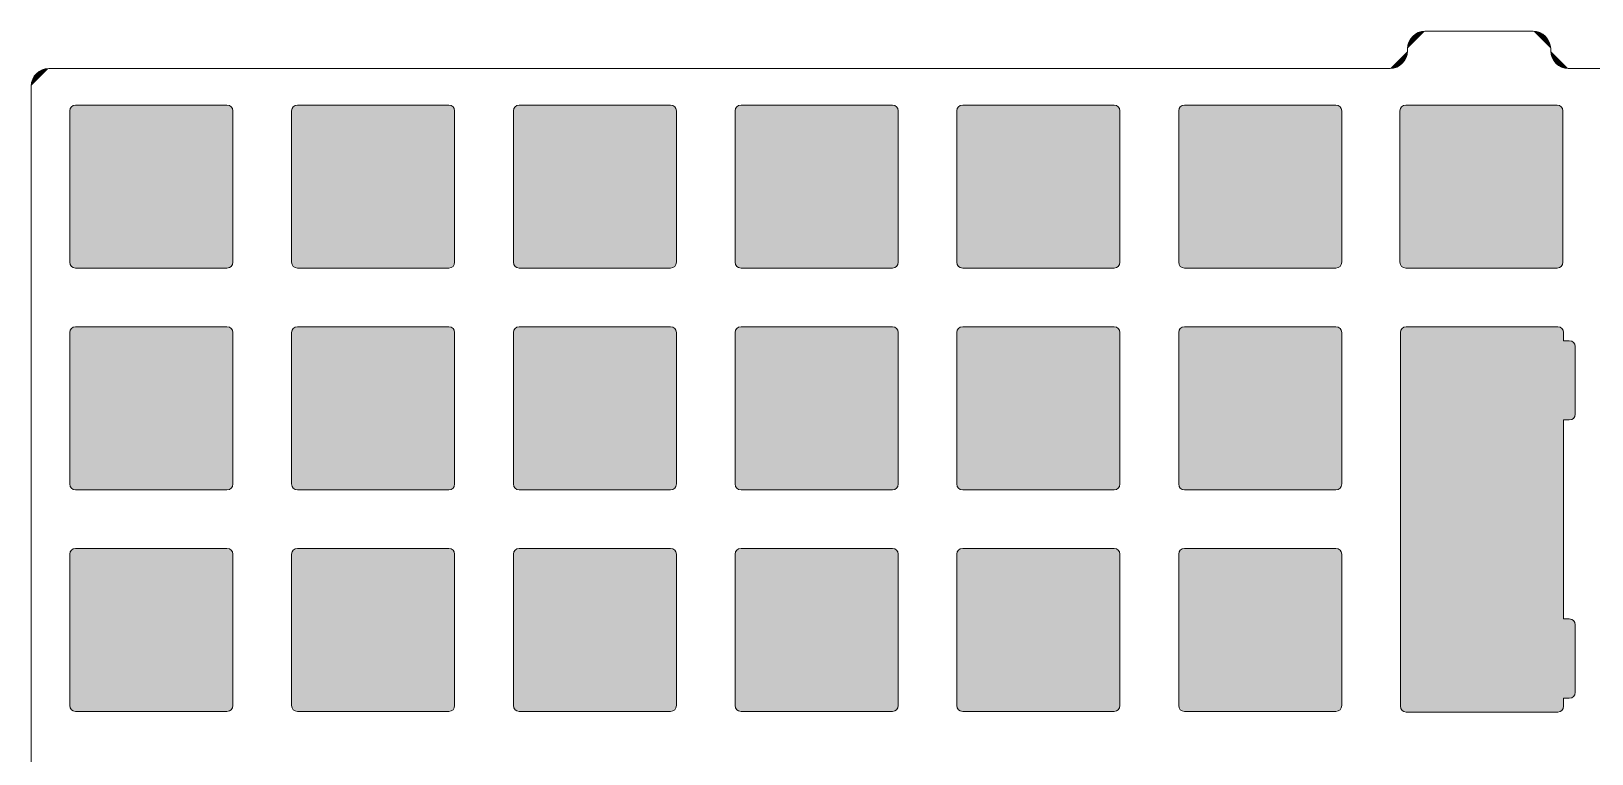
# Model space of a CAD drawing. Extents: x 264 to 551, y 127 to 265.
# Drawn here: x 263.7 to 397.8, y 203 to 265.1 of the extents above; entities that cross this region are included whole.
import ezdxf

# ---------------------------------------------------------------- set-up
doc = ezdxf.new("R2010")
doc.units = 0
doc.header["$MEASUREMENT"] = 0
doc.layers.add('Layer 2', color=7, linetype='Continuous', lineweight=0)

# ---------------------------------------------------------------- blocks, each defined once
blk = doc.blocks.new('Block_1')
at = {"layer": 'Layer 2', "true_color": 0x000000, "transparency": 33554687}
h = blk.add_hatch(color=18, dxfattribs=at)
h.dxf.hatch_style = 2
edge = h.paths.add_edge_path()
edge.add_spline(control_points=[(383.44, 265.07), (382.64, 265.07), (381.94, 264.37), (381.94, 263.57)], knot_values=[0, 0, 0, 0, 1, 1, 1, 1], degree=3, periodic=0)
edge.add_line((381.94, 263.57), (383.44, 265.07))
h = blk.add_hatch(color=18, dxfattribs=at)
h.dxf.hatch_style = 2
edge = h.paths.add_edge_path()
edge.add_spline(control_points=[(392.74, 265.07), (392.74, 265.07), (383.44, 265.07), (383.44, 265.07)], knot_values=[0, 0, 0, 0, 1, 1, 1, 1], degree=3, periodic=0)
edge.add_line((383.44, 265.07), (392.74, 265.07))
h = blk.add_hatch(color=18, dxfattribs=at)
h.dxf.hatch_style = 2
edge = h.paths.add_edge_path()
edge.add_spline(control_points=[(394.24, 263.57), (394.24, 264.37), (393.54, 265.07), (392.74, 265.07), (392.74, 265.07), (392.74, 265.07), (392.74, 265.07)], knot_values=[0, 0, 0, 0, 1, 1, 1, 2, 2, 2, 2], degree=3, periodic=0)
edge.add_line((392.74, 265.07), (394.24, 263.57))
h = blk.add_hatch(color=18, dxfattribs=at)
h.dxf.hatch_style = 2
edge = h.paths.add_edge_path()
edge.add_spline(control_points=[(380.44, 261.87), (381.24, 261.87), (381.94, 262.57), (381.94, 263.37)], knot_values=[0, 0, 0, 0, 1, 1, 1, 1], degree=3, periodic=0)
edge.add_line((381.94, 263.37), (380.44, 261.87))
h = blk.add_hatch(color=18, dxfattribs=at)
h.dxf.hatch_style = 2
edge = h.paths.add_edge_path()
edge.add_spline(control_points=[(381.94, 263.57), (381.94, 263.57), (381.94, 263.37), (381.94, 263.37)], knot_values=[0, 0, 0, 0, 1, 1, 1, 1], degree=3, periodic=0)
edge.add_line((381.94, 263.37), (381.94, 263.57))
h = blk.add_hatch(color=18, dxfattribs=at)
h.dxf.hatch_style = 2
edge = h.paths.add_edge_path()
edge.add_spline(control_points=[(394.24, 263.37), (394.24, 263.37), (394.24, 263.57), (394.24, 263.57)], knot_values=[0, 0, 0, 0, 1, 1, 1, 1], degree=3, periodic=0)
edge.add_line((394.24, 263.57), (394.24, 263.37))
h = blk.add_hatch(color=18, dxfattribs=at)
h.dxf.hatch_style = 2
edge = h.paths.add_edge_path()
edge.add_spline(control_points=[(394.24, 263.37), (394.24, 262.57), (394.94, 261.87), (395.74, 261.87), (395.74, 261.87), (395.74, 261.87), (395.74, 261.87)], knot_values=[0, 0, 0, 0, 1, 1, 1, 2, 2, 2, 2], degree=3, periodic=0)
edge.add_line((395.74, 261.87), (394.24, 263.37))
h = blk.add_hatch(color=18, dxfattribs=at)
h.dxf.hatch_style = 2
edge = h.paths.add_edge_path()
edge.add_spline(control_points=[(265.24, 261.87), (264.44, 261.87), (263.74, 261.17), (263.74, 260.37), (263.74, 260.37), (263.74, 260.37), (263.74, 260.37)], knot_values=[0, 0, 0, 0, 1, 1, 1, 2, 2, 2, 2], degree=3, periodic=0)
edge.add_line((263.74, 260.37), (265.24, 261.87))
h = blk.add_hatch(color=18, dxfattribs=at)
h.dxf.hatch_style = 2
edge = h.paths.add_edge_path()
edge.add_spline(control_points=[(380.44, 261.87), (380.44, 261.87), (265.24, 261.87), (265.24, 261.87)], knot_values=[0, 0, 0, 0, 1, 1, 1, 1], degree=3, periodic=0)
edge.add_line((265.24, 261.87), (380.44, 261.87))
h = blk.add_hatch(color=18, dxfattribs=at)
h.dxf.hatch_style = 2
edge = h.paths.add_edge_path()
edge.add_spline(control_points=[(549.54, 261.87), (549.54, 261.87), (395.74, 261.87), (395.74, 261.87)], knot_values=[0, 0, 0, 0, 1, 1, 1, 1], degree=3, periodic=0)
edge.add_line((395.74, 261.87), (549.54, 261.87))
h = blk.add_hatch(color=18, dxfattribs=at)
h.dxf.hatch_style = 2
edge = h.paths.add_edge_path()
edge.add_spline(control_points=[(263.74, 260.37), (263.74, 260.37), (263.74, 128.47), (263.74, 128.47)], knot_values=[0, 0, 0, 0, 1, 1, 1, 1], degree=3, periodic=0)
edge.add_line((263.74, 128.47), (263.74, 260.37))
at = {"layer": 'Layer 2', "color": 18, "lineweight": 20, "true_color": 0x000000}
for points in [[(383.44, 265.07), (382.64, 265.07), (381.94, 264.37), (381.94, 263.57)], [(392.74, 265.07), (392.74, 265.07), (383.44, 265.07), (383.44, 265.07)], [(380.44, 261.87), (381.24, 261.87), (381.94, 262.57), (381.94, 263.37)], [(381.94, 263.57), (381.94, 263.57), (381.94, 263.37), (381.94, 263.37)], [(394.24, 263.37), (394.24, 263.37), (394.24, 263.57), (394.24, 263.57)], [(380.44, 261.87), (380.44, 261.87), (265.24, 261.87), (265.24, 261.87)], [(549.54, 261.87), (549.54, 261.87), (395.74, 261.87), (395.74, 261.87)], [(263.74, 260.37), (263.74, 260.37), (263.74, 128.47), (263.74, 128.47)]]:
    blk.add_open_spline(points, degree=3, dxfattribs=at)
for points in [[(394.24, 263.57), (394.24, 264.37), (393.54, 265.07), (392.74, 265.07), (392.74, 265.07), (392.74, 265.07), (392.74, 265.07)], [(394.24, 263.37), (394.24, 262.57), (394.94, 261.87), (395.74, 261.87), (395.74, 261.87), (395.74, 261.87), (395.74, 261.87)], [(265.24, 261.87), (264.44, 261.87), (263.74, 261.17), (263.74, 260.37), (263.74, 260.37), (263.74, 260.37), (263.74, 260.37)]]:
    blk.add_open_spline(points, degree=3, knots=[0, 0, 0, 0, 1, 1, 1, 2, 2, 2, 2], dxfattribs=at)

msp = doc.modelspace()

# ---------------------------------------------------------------- hatches: boundary and pattern name
at = {"layer": 'Layer 2', "true_color": 0x000000, "transparency": 33554687}
h = msp.add_hatch(color=18, dxfattribs=at)
h.dxf.hatch_style = 2
edge = h.paths.add_edge_path()
edge.add_spline(control_points=[(267.55, 258.72), (267.55, 258.72), (280.55, 258.72), (280.55, 258.72), (280.85, 258.72), (281.05, 258.52), (281.05, 258.22), (281.05, 258.22), (281.05, 245.22), (281.05, 245.22), (281.05, 244.92), (280.85, 244.72), (280.55, 244.72), (280.55, 244.72), (267.55, 244.72), (267.55, 244.72), (267.25, 244.72), (267.05, 244.92), (267.05, 245.22), (267.05, 245.22), (267.05, 258.22), (267.05, 258.22), (267.05, 258.52), (267.25, 258.72), (267.55, 258.72)], knot_values=[0, 0, 0, 0, 1, 1, 1, 2, 2, 2, 3, 3, 3, 4, 4, 4, 5, 5, 5, 6, 6, 6, 7, 7, 7, 8, 8, 8, 8], degree=3, periodic=0)
h = msp.add_hatch(color=18, dxfattribs=at)
h.dxf.hatch_style = 2
edge = h.paths.add_edge_path()
edge.add_spline(control_points=[(286.6, 258.72), (286.6, 258.72), (299.6, 258.72), (299.6, 258.72), (299.9, 258.72), (300.1, 258.52), (300.1, 258.22), (300.1, 258.22), (300.1, 245.22), (300.1, 245.22), (300.1, 244.92), (299.9, 244.72), (299.6, 244.72), (299.6, 244.72), (286.6, 244.72), (286.6, 244.72), (286.3, 244.72), (286.1, 244.92), (286.1, 245.22), (286.1, 245.22), (286.1, 258.22), (286.1, 258.22), (286.1, 258.52), (286.3, 258.72), (286.6, 258.72)], knot_values=[0, 0, 0, 0, 1, 1, 1, 2, 2, 2, 3, 3, 3, 4, 4, 4, 5, 5, 5, 6, 6, 6, 7, 7, 7, 8, 8, 8, 8], degree=3, periodic=0)
h = msp.add_hatch(color=18, dxfattribs=at)
h.dxf.hatch_style = 2
edge = h.paths.add_edge_path()
edge.add_spline(control_points=[(305.65, 258.72), (305.65, 258.72), (318.65, 258.72), (318.65, 258.72), (318.95, 258.72), (319.15, 258.52), (319.15, 258.22), (319.15, 258.22), (319.15, 245.22), (319.15, 245.22), (319.15, 244.92), (318.95, 244.72), (318.65, 244.72), (318.65, 244.72), (305.65, 244.72), (305.65, 244.72), (305.35, 244.72), (305.15, 244.92), (305.15, 245.22), (305.15, 245.22), (305.15, 258.22), (305.15, 258.22), (305.15, 258.52), (305.35, 258.72), (305.65, 258.72)], knot_values=[0, 0, 0, 0, 1, 1, 1, 2, 2, 2, 3, 3, 3, 4, 4, 4, 5, 5, 5, 6, 6, 6, 7, 7, 7, 8, 8, 8, 8], degree=3, periodic=0)
h = msp.add_hatch(color=18, dxfattribs=at)
h.dxf.hatch_style = 2
edge = h.paths.add_edge_path()
edge.add_spline(control_points=[(324.7, 258.72), (324.7, 258.72), (337.7, 258.72), (337.7, 258.72), (338, 258.72), (338.2, 258.52), (338.2, 258.22), (338.2, 258.22), (338.2, 245.22), (338.2, 245.22), (338.2, 244.92), (338, 244.72), (337.7, 244.72), (337.7, 244.72), (324.7, 244.72), (324.7, 244.72), (324.4, 244.72), (324.2, 244.92), (324.2, 245.22), (324.2, 245.22), (324.2, 258.22), (324.2, 258.22), (324.2, 258.52), (324.4, 258.72), (324.7, 258.72)], knot_values=[0, 0, 0, 0, 1, 1, 1, 2, 2, 2, 3, 3, 3, 4, 4, 4, 5, 5, 5, 6, 6, 6, 7, 7, 7, 8, 8, 8, 8], degree=3, periodic=0)
h = msp.add_hatch(color=18, dxfattribs=at)
h.dxf.hatch_style = 2
edge = h.paths.add_edge_path()
edge.add_spline(control_points=[(343.74, 258.72), (343.74, 258.72), (356.74, 258.72), (356.74, 258.72), (357.04, 258.72), (357.24, 258.52), (357.24, 258.22), (357.24, 258.22), (357.24, 245.22), (357.24, 245.22), (357.24, 244.92), (357.04, 244.72), (356.74, 244.72), (356.74, 244.72), (343.74, 244.72), (343.74, 244.72), (343.44, 244.72), (343.24, 244.92), (343.24, 245.22), (343.24, 245.22), (343.24, 258.22), (343.24, 258.22), (343.24, 258.52), (343.44, 258.72), (343.74, 258.72)], knot_values=[0, 0, 0, 0, 1, 1, 1, 2, 2, 2, 3, 3, 3, 4, 4, 4, 5, 5, 5, 6, 6, 6, 7, 7, 7, 8, 8, 8, 8], degree=3, periodic=0)
h = msp.add_hatch(color=18, dxfattribs=at)
h.dxf.hatch_style = 2
edge = h.paths.add_edge_path()
edge.add_spline(control_points=[(362.79, 258.72), (362.79, 258.72), (375.79, 258.72), (375.79, 258.72), (376.09, 258.72), (376.29, 258.52), (376.29, 258.22), (376.29, 258.22), (376.29, 245.22), (376.29, 245.22), (376.29, 244.92), (376.09, 244.72), (375.79, 244.72), (375.79, 244.72), (362.79, 244.72), (362.79, 244.72), (362.49, 244.72), (362.29, 244.92), (362.29, 245.22), (362.29, 245.22), (362.29, 258.22), (362.29, 258.22), (362.29, 258.52), (362.49, 258.72), (362.79, 258.72)], knot_values=[0, 0, 0, 0, 1, 1, 1, 2, 2, 2, 3, 3, 3, 4, 4, 4, 5, 5, 5, 6, 6, 6, 7, 7, 7, 8, 8, 8, 8], degree=3, periodic=0)
h = msp.add_hatch(color=18, dxfattribs=at)
h.dxf.hatch_style = 2
edge = h.paths.add_edge_path()
edge.add_spline(control_points=[(381.79, 258.72), (381.79, 258.72), (394.79, 258.72), (394.79, 258.72), (395.09, 258.72), (395.29, 258.52), (395.29, 258.22), (395.29, 258.22), (395.29, 245.22), (395.29, 245.22), (395.29, 244.92), (395.09, 244.72), (394.79, 244.72), (394.79, 244.72), (381.79, 244.72), (381.79, 244.72), (381.49, 244.72), (381.29, 244.92), (381.29, 245.22), (381.29, 245.22), (381.29, 258.22), (381.29, 258.22), (381.29, 258.52), (381.49, 258.72), (381.79, 258.72)], knot_values=[0, 0, 0, 0, 1, 1, 1, 2, 2, 2, 3, 3, 3, 4, 4, 4, 5, 5, 5, 6, 6, 6, 7, 7, 7, 8, 8, 8, 8], degree=3, periodic=0)
h = msp.add_hatch(color=18, dxfattribs=at)
h.dxf.hatch_style = 2
edge = h.paths.add_edge_path()
edge.add_spline(control_points=[(267.55, 239.67), (267.55, 239.67), (280.55, 239.67), (280.55, 239.67), (280.85, 239.67), (281.05, 239.47), (281.05, 239.17), (281.05, 239.17), (281.05, 226.17), (281.05, 226.17), (281.05, 225.87), (280.85, 225.67), (280.55, 225.67), (280.55, 225.67), (267.55, 225.67), (267.55, 225.67), (267.25, 225.67), (267.05, 225.87), (267.05, 226.17), (267.05, 226.17), (267.05, 239.17), (267.05, 239.17), (267.05, 239.47), (267.25, 239.67), (267.55, 239.67)], knot_values=[0, 0, 0, 0, 1, 1, 1, 2, 2, 2, 3, 3, 3, 4, 4, 4, 5, 5, 5, 6, 6, 6, 7, 7, 7, 8, 8, 8, 8], degree=3, periodic=0)
h = msp.add_hatch(color=18, dxfattribs=at)
h.dxf.hatch_style = 2
edge = h.paths.add_edge_path()
edge.add_spline(control_points=[(286.6, 239.67), (286.6, 239.67), (299.6, 239.67), (299.6, 239.67), (299.9, 239.67), (300.1, 239.47), (300.1, 239.17), (300.1, 239.17), (300.1, 226.17), (300.1, 226.17), (300.1, 225.87), (299.9, 225.67), (299.6, 225.67), (299.6, 225.67), (286.6, 225.67), (286.6, 225.67), (286.3, 225.67), (286.1, 225.87), (286.1, 226.17), (286.1, 226.17), (286.1, 239.17), (286.1, 239.17), (286.1, 239.47), (286.3, 239.67), (286.6, 239.67)], knot_values=[0, 0, 0, 0, 1, 1, 1, 2, 2, 2, 3, 3, 3, 4, 4, 4, 5, 5, 5, 6, 6, 6, 7, 7, 7, 8, 8, 8, 8], degree=3, periodic=0)
h = msp.add_hatch(color=18, dxfattribs=at)
h.dxf.hatch_style = 2
edge = h.paths.add_edge_path()
edge.add_spline(control_points=[(305.65, 239.67), (305.65, 239.67), (318.65, 239.67), (318.65, 239.67), (318.95, 239.67), (319.15, 239.47), (319.15, 239.17), (319.15, 239.17), (319.15, 226.17), (319.15, 226.17), (319.15, 225.87), (318.95, 225.67), (318.65, 225.67), (318.65, 225.67), (305.65, 225.67), (305.65, 225.67), (305.35, 225.67), (305.15, 225.87), (305.15, 226.17), (305.15, 226.17), (305.15, 239.17), (305.15, 239.17), (305.15, 239.47), (305.35, 239.67), (305.65, 239.67)], knot_values=[0, 0, 0, 0, 1, 1, 1, 2, 2, 2, 3, 3, 3, 4, 4, 4, 5, 5, 5, 6, 6, 6, 7, 7, 7, 8, 8, 8, 8], degree=3, periodic=0)
h = msp.add_hatch(color=18, dxfattribs=at)
h.dxf.hatch_style = 2
edge = h.paths.add_edge_path()
edge.add_spline(control_points=[(324.7, 239.67), (324.7, 239.67), (337.7, 239.67), (337.7, 239.67), (338, 239.67), (338.2, 239.47), (338.2, 239.17), (338.2, 239.17), (338.2, 226.17), (338.2, 226.17), (338.2, 225.87), (338, 225.67), (337.7, 225.67), (337.7, 225.67), (324.7, 225.67), (324.7, 225.67), (324.4, 225.67), (324.2, 225.87), (324.2, 226.17), (324.2, 226.17), (324.2, 239.17), (324.2, 239.17), (324.2, 239.47), (324.4, 239.67), (324.7, 239.67)], knot_values=[0, 0, 0, 0, 1, 1, 1, 2, 2, 2, 3, 3, 3, 4, 4, 4, 5, 5, 5, 6, 6, 6, 7, 7, 7, 8, 8, 8, 8], degree=3, periodic=0)
h = msp.add_hatch(color=18, dxfattribs=at)
h.dxf.hatch_style = 2
edge = h.paths.add_edge_path()
edge.add_spline(control_points=[(343.74, 239.67), (343.74, 239.67), (356.74, 239.67), (356.74, 239.67), (357.04, 239.67), (357.24, 239.47), (357.24, 239.17), (357.24, 239.17), (357.24, 226.17), (357.24, 226.17), (357.24, 225.87), (357.04, 225.67), (356.74, 225.67), (356.74, 225.67), (343.74, 225.67), (343.74, 225.67), (343.44, 225.67), (343.24, 225.87), (343.24, 226.17), (343.24, 226.17), (343.24, 239.17), (343.24, 239.17), (343.24, 239.47), (343.44, 239.67), (343.74, 239.67)], knot_values=[0, 0, 0, 0, 1, 1, 1, 2, 2, 2, 3, 3, 3, 4, 4, 4, 5, 5, 5, 6, 6, 6, 7, 7, 7, 8, 8, 8, 8], degree=3, periodic=0)
h = msp.add_hatch(color=18, dxfattribs=at)
h.dxf.hatch_style = 2
edge = h.paths.add_edge_path()
edge.add_spline(control_points=[(362.79, 239.67), (362.79, 239.67), (375.79, 239.67), (375.79, 239.67), (376.09, 239.67), (376.29, 239.47), (376.29, 239.17), (376.29, 239.17), (376.29, 226.17), (376.29, 226.17), (376.29, 225.87), (376.09, 225.67), (375.79, 225.67), (375.79, 225.67), (362.79, 225.67), (362.79, 225.67), (362.49, 225.67), (362.29, 225.87), (362.29, 226.17), (362.29, 226.17), (362.29, 239.17), (362.29, 239.17), (362.29, 239.47), (362.49, 239.67), (362.79, 239.67)], knot_values=[0, 0, 0, 0, 1, 1, 1, 2, 2, 2, 3, 3, 3, 4, 4, 4, 5, 5, 5, 6, 6, 6, 7, 7, 7, 8, 8, 8, 8], degree=3, periodic=0)
h = msp.add_hatch(color=18, dxfattribs=at)
h.dxf.hatch_style = 2
edge = h.paths.add_edge_path()
edge.add_spline(control_points=[(381.84, 206.57), (381.54, 206.57), (381.34, 206.77), (381.34, 207.07), (381.34, 207.07), (381.34, 207.07), (381.34, 207.07), (381.34, 207.07), (381.34, 220.07), (381.34, 220.07), (381.34, 220.07), (381.34, 239.17), (381.34, 239.17), (381.34, 239.47), (381.54, 239.67), (381.84, 239.67), (381.84, 239.67), (394.84, 239.67), (394.84, 239.67), (395.14, 239.67), (395.34, 239.47), (395.34, 239.17), (395.34, 239.17), (395.34, 238.47), (395.34, 238.47), (395.34, 238.47), (395.34, 238.47), (395.34, 238.47), (395.34, 238.47), (395.84, 238.47), (395.84, 238.47), (396.14, 238.47), (396.34, 238.27), (396.34, 237.97), (396.34, 237.97), (396.34, 232.17), (396.34, 232.17), (396.34, 231.87), (396.14, 231.67), (395.84, 231.67), (395.84, 231.67), (395.34, 231.67), (395.34, 231.67), (395.34, 231.67), (395.34, 231.67), (395.34, 231.67), (395.34, 231.67), (395.34, 214.57), (395.34, 214.57), (395.34, 214.57), (395.84, 214.57), (395.84, 214.57), (396.14, 214.57), (396.34, 214.37), (396.34, 214.07), (396.34, 214.07), (396.34, 208.27), (396.34, 208.27), (396.34, 207.97), (396.14, 207.77), (395.84, 207.77), (395.84, 207.77), (395.34, 207.77), (395.34, 207.77), (395.34, 207.77), (395.34, 207.77), (395.34, 207.77), (395.34, 207.77), (395.34, 207.07), (395.34, 207.07), (395.34, 206.77), (395.14, 206.57), (394.84, 206.57), (394.84, 206.57), (381.84, 206.57), (381.84, 206.57)], knot_values=[0, 0, 0, 0, 1, 1, 1, 2, 2, 2, 3, 3, 3, 4, 4, 4, 5, 5, 5, 6, 6, 6, 7, 7, 7, 8, 8, 8, 9, 9, 9, 10, 10, 10, 11, 11, 11, 12, 12, 12, 13, 13, 13, 14, 14, 14, 15, 15, 15, 16, 16, 16, 17, 17, 17, 18, 18, 18, 19, 19, 19, 20, 20, 20, 21, 21, 21, 22, 22, 22, 23, 23, 23, 24, 24, 24, 25, 25, 25, 25], degree=3, periodic=0)
h = msp.add_hatch(color=18, dxfattribs=at)
h.dxf.hatch_style = 2
edge = h.paths.add_edge_path()
edge.add_spline(control_points=[(267.55, 220.63), (267.55, 220.63), (280.55, 220.63), (280.55, 220.63), (280.85, 220.63), (281.05, 220.43), (281.05, 220.13), (281.05, 220.13), (281.05, 207.13), (281.05, 207.13), (281.05, 206.83), (280.85, 206.63), (280.55, 206.63), (280.55, 206.63), (267.55, 206.63), (267.55, 206.63), (267.25, 206.63), (267.05, 206.83), (267.05, 207.13), (267.05, 207.13), (267.05, 220.13), (267.05, 220.13), (267.05, 220.43), (267.25, 220.63), (267.55, 220.63)], knot_values=[0, 0, 0, 0, 1, 1, 1, 2, 2, 2, 3, 3, 3, 4, 4, 4, 5, 5, 5, 6, 6, 6, 7, 7, 7, 8, 8, 8, 8], degree=3, periodic=0)
h = msp.add_hatch(color=18, dxfattribs=at)
h.dxf.hatch_style = 2
edge = h.paths.add_edge_path()
edge.add_spline(control_points=[(286.6, 220.63), (286.6, 220.63), (299.6, 220.63), (299.6, 220.63), (299.9, 220.63), (300.1, 220.43), (300.1, 220.13), (300.1, 220.13), (300.1, 207.13), (300.1, 207.13), (300.1, 206.83), (299.9, 206.63), (299.6, 206.63), (299.6, 206.63), (286.6, 206.63), (286.6, 206.63), (286.3, 206.63), (286.1, 206.83), (286.1, 207.13), (286.1, 207.13), (286.1, 220.13), (286.1, 220.13), (286.1, 220.43), (286.3, 220.63), (286.6, 220.63)], knot_values=[0, 0, 0, 0, 1, 1, 1, 2, 2, 2, 3, 3, 3, 4, 4, 4, 5, 5, 5, 6, 6, 6, 7, 7, 7, 8, 8, 8, 8], degree=3, periodic=0)
h = msp.add_hatch(color=18, dxfattribs=at)
h.dxf.hatch_style = 2
edge = h.paths.add_edge_path()
edge.add_spline(control_points=[(305.65, 220.63), (305.65, 220.63), (318.65, 220.63), (318.65, 220.63), (318.95, 220.63), (319.15, 220.43), (319.15, 220.13), (319.15, 220.13), (319.15, 207.13), (319.15, 207.13), (319.15, 206.83), (318.95, 206.63), (318.65, 206.63), (318.65, 206.63), (305.65, 206.63), (305.65, 206.63), (305.35, 206.63), (305.15, 206.83), (305.15, 207.13), (305.15, 207.13), (305.15, 220.13), (305.15, 220.13), (305.15, 220.43), (305.35, 220.63), (305.65, 220.63)], knot_values=[0, 0, 0, 0, 1, 1, 1, 2, 2, 2, 3, 3, 3, 4, 4, 4, 5, 5, 5, 6, 6, 6, 7, 7, 7, 8, 8, 8, 8], degree=3, periodic=0)
h = msp.add_hatch(color=18, dxfattribs=at)
h.dxf.hatch_style = 2
edge = h.paths.add_edge_path()
edge.add_spline(control_points=[(324.7, 220.63), (324.7, 220.63), (337.7, 220.63), (337.7, 220.63), (338, 220.63), (338.2, 220.43), (338.2, 220.13), (338.2, 220.13), (338.2, 207.13), (338.2, 207.13), (338.2, 206.83), (338, 206.63), (337.7, 206.63), (337.7, 206.63), (324.7, 206.63), (324.7, 206.63), (324.4, 206.63), (324.2, 206.83), (324.2, 207.13), (324.2, 207.13), (324.2, 220.13), (324.2, 220.13), (324.2, 220.43), (324.4, 220.63), (324.7, 220.63)], knot_values=[0, 0, 0, 0, 1, 1, 1, 2, 2, 2, 3, 3, 3, 4, 4, 4, 5, 5, 5, 6, 6, 6, 7, 7, 7, 8, 8, 8, 8], degree=3, periodic=0)
h = msp.add_hatch(color=18, dxfattribs=at)
h.dxf.hatch_style = 2
edge = h.paths.add_edge_path()
edge.add_spline(control_points=[(343.74, 220.63), (343.74, 220.63), (356.74, 220.63), (356.74, 220.63), (357.04, 220.63), (357.24, 220.43), (357.24, 220.13), (357.24, 220.13), (357.24, 207.13), (357.24, 207.13), (357.24, 206.83), (357.04, 206.63), (356.74, 206.63), (356.74, 206.63), (343.74, 206.63), (343.74, 206.63), (343.44, 206.63), (343.24, 206.83), (343.24, 207.13), (343.24, 207.13), (343.24, 220.13), (343.24, 220.13), (343.24, 220.43), (343.44, 220.63), (343.74, 220.63)], knot_values=[0, 0, 0, 0, 1, 1, 1, 2, 2, 2, 3, 3, 3, 4, 4, 4, 5, 5, 5, 6, 6, 6, 7, 7, 7, 8, 8, 8, 8], degree=3, periodic=0)
h = msp.add_hatch(color=18, dxfattribs=at)
h.dxf.hatch_style = 2
edge = h.paths.add_edge_path()
edge.add_spline(control_points=[(362.79, 220.63), (362.79, 220.63), (375.79, 220.63), (375.79, 220.63), (376.09, 220.63), (376.29, 220.43), (376.29, 220.13), (376.29, 220.13), (376.29, 207.13), (376.29, 207.13), (376.29, 206.83), (376.09, 206.63), (375.79, 206.63), (375.79, 206.63), (362.79, 206.63), (362.79, 206.63), (362.49, 206.63), (362.29, 206.83), (362.29, 207.13), (362.29, 207.13), (362.29, 220.13), (362.29, 220.13), (362.29, 220.43), (362.49, 220.63), (362.79, 220.63)], knot_values=[0, 0, 0, 0, 1, 1, 1, 2, 2, 2, 3, 3, 3, 4, 4, 4, 5, 5, 5, 6, 6, 6, 7, 7, 7, 8, 8, 8, 8], degree=3, periodic=0)

# ---------------------------------------------------------------- linework, layer by layer
at = {"layer": 'Layer 2', "color": 18, "lineweight": 5, "true_color": 0x000000}
for points, knots in [([(267.55, 258.72), (267.55, 258.72), (280.55, 258.72), (280.55, 258.72), (280.85, 258.72), (281.05, 258.52), (281.05, 258.22), (281.05, 258.22), (281.05, 245.22), (281.05, 245.22), (281.05, 244.92), (280.85, 244.72), (280.55, 244.72), (280.55, 244.72), (267.55, 244.72), (267.55, 244.72), (267.25, 244.72), (267.05, 244.92), (267.05, 245.22), (267.05, 245.22), (267.05, 258.22), (267.05, 258.22), (267.05, 258.52), (267.25, 258.72), (267.55, 258.72)], [0, 0, 0, 0, 1, 1, 1, 2, 2, 2, 3, 3, 3, 4, 4, 4, 5, 5, 5, 6, 6, 6, 7, 7, 7, 8, 8, 8, 8]), ([(286.6, 258.72), (286.6, 258.72), (299.6, 258.72), (299.6, 258.72), (299.9, 258.72), (300.1, 258.52), (300.1, 258.22), (300.1, 258.22), (300.1, 245.22), (300.1, 245.22), (300.1, 244.92), (299.9, 244.72), (299.6, 244.72), (299.6, 244.72), (286.6, 244.72), (286.6, 244.72), (286.3, 244.72), (286.1, 244.92), (286.1, 245.22), (286.1, 245.22), (286.1, 258.22), (286.1, 258.22), (286.1, 258.52), (286.3, 258.72), (286.6, 258.72)], [0, 0, 0, 0, 1, 1, 1, 2, 2, 2, 3, 3, 3, 4, 4, 4, 5, 5, 5, 6, 6, 6, 7, 7, 7, 8, 8, 8, 8]), ([(305.65, 258.72), (305.65, 258.72), (318.65, 258.72), (318.65, 258.72), (318.95, 258.72), (319.15, 258.52), (319.15, 258.22), (319.15, 258.22), (319.15, 245.22), (319.15, 245.22), (319.15, 244.92), (318.95, 244.72), (318.65, 244.72), (318.65, 244.72), (305.65, 244.72), (305.65, 244.72), (305.35, 244.72), (305.15, 244.92), (305.15, 245.22), (305.15, 245.22), (305.15, 258.22), (305.15, 258.22), (305.15, 258.52), (305.35, 258.72), (305.65, 258.72)], [0, 0, 0, 0, 1, 1, 1, 2, 2, 2, 3, 3, 3, 4, 4, 4, 5, 5, 5, 6, 6, 6, 7, 7, 7, 8, 8, 8, 8]), ([(324.7, 258.72), (324.7, 258.72), (337.7, 258.72), (337.7, 258.72), (338, 258.72), (338.2, 258.52), (338.2, 258.22), (338.2, 258.22), (338.2, 245.22), (338.2, 245.22), (338.2, 244.92), (338, 244.72), (337.7, 244.72), (337.7, 244.72), (324.7, 244.72), (324.7, 244.72), (324.4, 244.72), (324.2, 244.92), (324.2, 245.22), (324.2, 245.22), (324.2, 258.22), (324.2, 258.22), (324.2, 258.52), (324.4, 258.72), (324.7, 258.72)], [0, 0, 0, 0, 1, 1, 1, 2, 2, 2, 3, 3, 3, 4, 4, 4, 5, 5, 5, 6, 6, 6, 7, 7, 7, 8, 8, 8, 8]), ([(343.74, 258.72), (343.74, 258.72), (356.74, 258.72), (356.74, 258.72), (357.04, 258.72), (357.24, 258.52), (357.24, 258.22), (357.24, 258.22), (357.24, 245.22), (357.24, 245.22), (357.24, 244.92), (357.04, 244.72), (356.74, 244.72), (356.74, 244.72), (343.74, 244.72), (343.74, 244.72), (343.44, 244.72), (343.24, 244.92), (343.24, 245.22), (343.24, 245.22), (343.24, 258.22), (343.24, 258.22), (343.24, 258.52), (343.44, 258.72), (343.74, 258.72)], [0, 0, 0, 0, 1, 1, 1, 2, 2, 2, 3, 3, 3, 4, 4, 4, 5, 5, 5, 6, 6, 6, 7, 7, 7, 8, 8, 8, 8]), ([(362.79, 258.72), (362.79, 258.72), (375.79, 258.72), (375.79, 258.72), (376.09, 258.72), (376.29, 258.52), (376.29, 258.22), (376.29, 258.22), (376.29, 245.22), (376.29, 245.22), (376.29, 244.92), (376.09, 244.72), (375.79, 244.72), (375.79, 244.72), (362.79, 244.72), (362.79, 244.72), (362.49, 244.72), (362.29, 244.92), (362.29, 245.22), (362.29, 245.22), (362.29, 258.22), (362.29, 258.22), (362.29, 258.52), (362.49, 258.72), (362.79, 258.72)], [0, 0, 0, 0, 1, 1, 1, 2, 2, 2, 3, 3, 3, 4, 4, 4, 5, 5, 5, 6, 6, 6, 7, 7, 7, 8, 8, 8, 8]), ([(381.79, 258.72), (381.79, 258.72), (394.79, 258.72), (394.79, 258.72), (395.09, 258.72), (395.29, 258.52), (395.29, 258.22), (395.29, 258.22), (395.29, 245.22), (395.29, 245.22), (395.29, 244.92), (395.09, 244.72), (394.79, 244.72), (394.79, 244.72), (381.79, 244.72), (381.79, 244.72), (381.49, 244.72), (381.29, 244.92), (381.29, 245.22), (381.29, 245.22), (381.29, 258.22), (381.29, 258.22), (381.29, 258.52), (381.49, 258.72), (381.79, 258.72)], [0, 0, 0, 0, 1, 1, 1, 2, 2, 2, 3, 3, 3, 4, 4, 4, 5, 5, 5, 6, 6, 6, 7, 7, 7, 8, 8, 8, 8]), ([(267.55, 239.67), (267.55, 239.67), (280.55, 239.67), (280.55, 239.67), (280.85, 239.67), (281.05, 239.47), (281.05, 239.17), (281.05, 239.17), (281.05, 226.17), (281.05, 226.17), (281.05, 225.87), (280.85, 225.67), (280.55, 225.67), (280.55, 225.67), (267.55, 225.67), (267.55, 225.67), (267.25, 225.67), (267.05, 225.87), (267.05, 226.17), (267.05, 226.17), (267.05, 239.17), (267.05, 239.17), (267.05, 239.47), (267.25, 239.67), (267.55, 239.67)], [0, 0, 0, 0, 1, 1, 1, 2, 2, 2, 3, 3, 3, 4, 4, 4, 5, 5, 5, 6, 6, 6, 7, 7, 7, 8, 8, 8, 8]), ([(286.6, 239.67), (286.6, 239.67), (299.6, 239.67), (299.6, 239.67), (299.9, 239.67), (300.1, 239.47), (300.1, 239.17), (300.1, 239.17), (300.1, 226.17), (300.1, 226.17), (300.1, 225.87), (299.9, 225.67), (299.6, 225.67), (299.6, 225.67), (286.6, 225.67), (286.6, 225.67), (286.3, 225.67), (286.1, 225.87), (286.1, 226.17), (286.1, 226.17), (286.1, 239.17), (286.1, 239.17), (286.1, 239.47), (286.3, 239.67), (286.6, 239.67)], [0, 0, 0, 0, 1, 1, 1, 2, 2, 2, 3, 3, 3, 4, 4, 4, 5, 5, 5, 6, 6, 6, 7, 7, 7, 8, 8, 8, 8]), ([(305.65, 239.67), (305.65, 239.67), (318.65, 239.67), (318.65, 239.67), (318.95, 239.67), (319.15, 239.47), (319.15, 239.17), (319.15, 239.17), (319.15, 226.17), (319.15, 226.17), (319.15, 225.87), (318.95, 225.67), (318.65, 225.67), (318.65, 225.67), (305.65, 225.67), (305.65, 225.67), (305.35, 225.67), (305.15, 225.87), (305.15, 226.17), (305.15, 226.17), (305.15, 239.17), (305.15, 239.17), (305.15, 239.47), (305.35, 239.67), (305.65, 239.67)], [0, 0, 0, 0, 1, 1, 1, 2, 2, 2, 3, 3, 3, 4, 4, 4, 5, 5, 5, 6, 6, 6, 7, 7, 7, 8, 8, 8, 8]), ([(324.7, 239.67), (324.7, 239.67), (337.7, 239.67), (337.7, 239.67), (338, 239.67), (338.2, 239.47), (338.2, 239.17), (338.2, 239.17), (338.2, 226.17), (338.2, 226.17), (338.2, 225.87), (338, 225.67), (337.7, 225.67), (337.7, 225.67), (324.7, 225.67), (324.7, 225.67), (324.4, 225.67), (324.2, 225.87), (324.2, 226.17), (324.2, 226.17), (324.2, 239.17), (324.2, 239.17), (324.2, 239.47), (324.4, 239.67), (324.7, 239.67)], [0, 0, 0, 0, 1, 1, 1, 2, 2, 2, 3, 3, 3, 4, 4, 4, 5, 5, 5, 6, 6, 6, 7, 7, 7, 8, 8, 8, 8]), ([(343.74, 239.67), (343.74, 239.67), (356.74, 239.67), (356.74, 239.67), (357.04, 239.67), (357.24, 239.47), (357.24, 239.17), (357.24, 239.17), (357.24, 226.17), (357.24, 226.17), (357.24, 225.87), (357.04, 225.67), (356.74, 225.67), (356.74, 225.67), (343.74, 225.67), (343.74, 225.67), (343.44, 225.67), (343.24, 225.87), (343.24, 226.17), (343.24, 226.17), (343.24, 239.17), (343.24, 239.17), (343.24, 239.47), (343.44, 239.67), (343.74, 239.67)], [0, 0, 0, 0, 1, 1, 1, 2, 2, 2, 3, 3, 3, 4, 4, 4, 5, 5, 5, 6, 6, 6, 7, 7, 7, 8, 8, 8, 8]), ([(362.79, 239.67), (362.79, 239.67), (375.79, 239.67), (375.79, 239.67), (376.09, 239.67), (376.29, 239.47), (376.29, 239.17), (376.29, 239.17), (376.29, 226.17), (376.29, 226.17), (376.29, 225.87), (376.09, 225.67), (375.79, 225.67), (375.79, 225.67), (362.79, 225.67), (362.79, 225.67), (362.49, 225.67), (362.29, 225.87), (362.29, 226.17), (362.29, 226.17), (362.29, 239.17), (362.29, 239.17), (362.29, 239.47), (362.49, 239.67), (362.79, 239.67)], [0, 0, 0, 0, 1, 1, 1, 2, 2, 2, 3, 3, 3, 4, 4, 4, 5, 5, 5, 6, 6, 6, 7, 7, 7, 8, 8, 8, 8]), ([(381.84, 206.57), (381.54, 206.57), (381.34, 206.77), (381.34, 207.07), (381.34, 207.07), (381.34, 207.07), (381.34, 207.07), (381.34, 207.07), (381.34, 220.07), (381.34, 220.07), (381.34, 220.07), (381.34, 239.17), (381.34, 239.17), (381.34, 239.47), (381.54, 239.67), (381.84, 239.67), (381.84, 239.67), (394.84, 239.67), (394.84, 239.67), (395.14, 239.67), (395.34, 239.47), (395.34, 239.17), (395.34, 239.17), (395.34, 238.47), (395.34, 238.47), (395.34, 238.47), (395.34, 238.47), (395.34, 238.47), (395.34, 238.47), (395.84, 238.47), (395.84, 238.47), (396.14, 238.47), (396.34, 238.27), (396.34, 237.97), (396.34, 237.97), (396.34, 232.17), (396.34, 232.17), (396.34, 231.87), (396.14, 231.67), (395.84, 231.67), (395.84, 231.67), (395.34, 231.67), (395.34, 231.67), (395.34, 231.67), (395.34, 231.67), (395.34, 231.67), (395.34, 231.67), (395.34, 214.57), (395.34, 214.57), (395.34, 214.57), (395.84, 214.57), (395.84, 214.57), (396.14, 214.57), (396.34, 214.37), (396.34, 214.07), (396.34, 214.07), (396.34, 208.27), (396.34, 208.27), (396.34, 207.97), (396.14, 207.77), (395.84, 207.77), (395.84, 207.77), (395.34, 207.77), (395.34, 207.77), (395.34, 207.77), (395.34, 207.77), (395.34, 207.77), (395.34, 207.77), (395.34, 207.07), (395.34, 207.07), (395.34, 206.77), (395.14, 206.57), (394.84, 206.57), (394.84, 206.57), (381.84, 206.57), (381.84, 206.57)], [0, 0, 0, 0, 1, 1, 1, 2, 2, 2, 3, 3, 3, 4, 4, 4, 5, 5, 5, 6, 6, 6, 7, 7, 7, 8, 8, 8, 9, 9, 9, 10, 10, 10, 11, 11, 11, 12, 12, 12, 13, 13, 13, 14, 14, 14, 15, 15, 15, 16, 16, 16, 17, 17, 17, 18, 18, 18, 19, 19, 19, 20, 20, 20, 21, 21, 21, 22, 22, 22, 23, 23, 23, 24, 24, 24, 25, 25, 25, 25]), ([(267.55, 220.63), (267.55, 220.63), (280.55, 220.63), (280.55, 220.63), (280.85, 220.63), (281.05, 220.43), (281.05, 220.13), (281.05, 220.13), (281.05, 207.13), (281.05, 207.13), (281.05, 206.83), (280.85, 206.63), (280.55, 206.63), (280.55, 206.63), (267.55, 206.63), (267.55, 206.63), (267.25, 206.63), (267.05, 206.83), (267.05, 207.13), (267.05, 207.13), (267.05, 220.13), (267.05, 220.13), (267.05, 220.43), (267.25, 220.63), (267.55, 220.63)], [0, 0, 0, 0, 1, 1, 1, 2, 2, 2, 3, 3, 3, 4, 4, 4, 5, 5, 5, 6, 6, 6, 7, 7, 7, 8, 8, 8, 8]), ([(286.6, 220.63), (286.6, 220.63), (299.6, 220.63), (299.6, 220.63), (299.9, 220.63), (300.1, 220.43), (300.1, 220.13), (300.1, 220.13), (300.1, 207.13), (300.1, 207.13), (300.1, 206.83), (299.9, 206.63), (299.6, 206.63), (299.6, 206.63), (286.6, 206.63), (286.6, 206.63), (286.3, 206.63), (286.1, 206.83), (286.1, 207.13), (286.1, 207.13), (286.1, 220.13), (286.1, 220.13), (286.1, 220.43), (286.3, 220.63), (286.6, 220.63)], [0, 0, 0, 0, 1, 1, 1, 2, 2, 2, 3, 3, 3, 4, 4, 4, 5, 5, 5, 6, 6, 6, 7, 7, 7, 8, 8, 8, 8]), ([(305.65, 220.63), (305.65, 220.63), (318.65, 220.63), (318.65, 220.63), (318.95, 220.63), (319.15, 220.43), (319.15, 220.13), (319.15, 220.13), (319.15, 207.13), (319.15, 207.13), (319.15, 206.83), (318.95, 206.63), (318.65, 206.63), (318.65, 206.63), (305.65, 206.63), (305.65, 206.63), (305.35, 206.63), (305.15, 206.83), (305.15, 207.13), (305.15, 207.13), (305.15, 220.13), (305.15, 220.13), (305.15, 220.43), (305.35, 220.63), (305.65, 220.63)], [0, 0, 0, 0, 1, 1, 1, 2, 2, 2, 3, 3, 3, 4, 4, 4, 5, 5, 5, 6, 6, 6, 7, 7, 7, 8, 8, 8, 8]), ([(324.7, 220.63), (324.7, 220.63), (337.7, 220.63), (337.7, 220.63), (338, 220.63), (338.2, 220.43), (338.2, 220.13), (338.2, 220.13), (338.2, 207.13), (338.2, 207.13), (338.2, 206.83), (338, 206.63), (337.7, 206.63), (337.7, 206.63), (324.7, 206.63), (324.7, 206.63), (324.4, 206.63), (324.2, 206.83), (324.2, 207.13), (324.2, 207.13), (324.2, 220.13), (324.2, 220.13), (324.2, 220.43), (324.4, 220.63), (324.7, 220.63)], [0, 0, 0, 0, 1, 1, 1, 2, 2, 2, 3, 3, 3, 4, 4, 4, 5, 5, 5, 6, 6, 6, 7, 7, 7, 8, 8, 8, 8]), ([(343.74, 220.63), (343.74, 220.63), (356.74, 220.63), (356.74, 220.63), (357.04, 220.63), (357.24, 220.43), (357.24, 220.13), (357.24, 220.13), (357.24, 207.13), (357.24, 207.13), (357.24, 206.83), (357.04, 206.63), (356.74, 206.63), (356.74, 206.63), (343.74, 206.63), (343.74, 206.63), (343.44, 206.63), (343.24, 206.83), (343.24, 207.13), (343.24, 207.13), (343.24, 220.13), (343.24, 220.13), (343.24, 220.43), (343.44, 220.63), (343.74, 220.63)], [0, 0, 0, 0, 1, 1, 1, 2, 2, 2, 3, 3, 3, 4, 4, 4, 5, 5, 5, 6, 6, 6, 7, 7, 7, 8, 8, 8, 8]), ([(362.79, 220.63), (362.79, 220.63), (375.79, 220.63), (375.79, 220.63), (376.09, 220.63), (376.29, 220.43), (376.29, 220.13), (376.29, 220.13), (376.29, 207.13), (376.29, 207.13), (376.29, 206.83), (376.09, 206.63), (375.79, 206.63), (375.79, 206.63), (362.79, 206.63), (362.79, 206.63), (362.49, 206.63), (362.29, 206.83), (362.29, 207.13), (362.29, 207.13), (362.29, 220.13), (362.29, 220.13), (362.29, 220.43), (362.49, 220.63), (362.79, 220.63)], [0, 0, 0, 0, 1, 1, 1, 2, 2, 2, 3, 3, 3, 4, 4, 4, 5, 5, 5, 6, 6, 6, 7, 7, 7, 8, 8, 8, 8])]:
    msp.add_open_spline(points, degree=3, knots=knots, dxfattribs=at)

# ---------------------------------------------------------------- block references
at = {"layer": 'Layer 2'}
msp.add_blockref('Block_1', (0, 0), dxfattribs=at)

doc.saveas('drawing.dxf')
